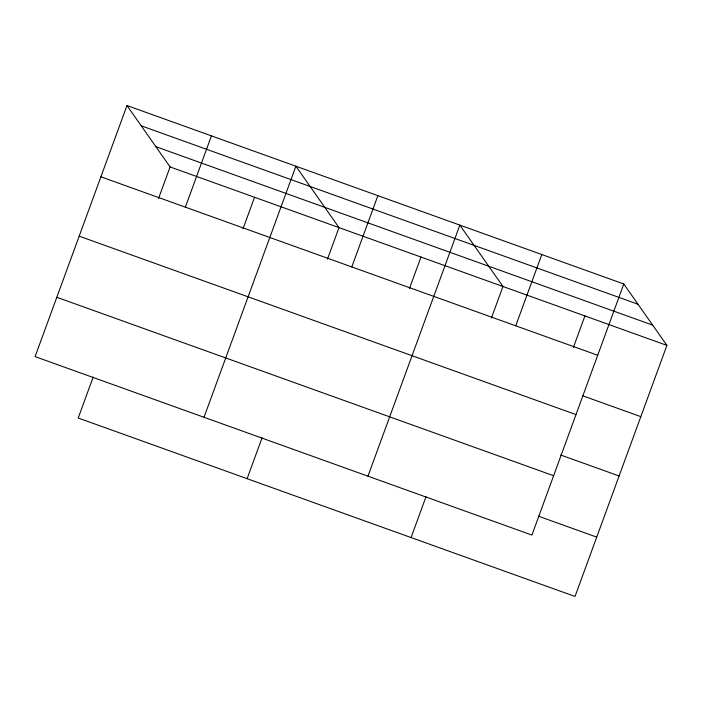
<?xml version="1.0" encoding="UTF-8"?>
<svg xmlns="http://www.w3.org/2000/svg" width="702" height="702" viewBox="0 0 702 702"><rect width="100%" height="100%" fill="white"/><g stroke="black" fill="none" stroke-linecap="round" stroke-linejoin="round"><path stroke-width="1.05" d="M126.983 105.546L35.1 356.616L531.914 535.064L623.788 283.985L126.983 105.546L170.086 166.936L666.9 345.384L575.017 596.454L78.212 418.015L93.182 377.088M158.538 198.499L170.086 166.936M185.354 207.151L211.434 135.881M242.997 228.834L254.545 197.271M204.019 417.286L295.893 166.216L339.005 227.606L327.457 259.17M247.122 478.685L262.1 437.758M351.79 266.927L377.869 195.656M409.433 288.619L420.981 257.055M367.962 476.175L459.845 225.105L502.957 286.495L491.4 318.059M411.074 537.565L426.044 496.647M515.733 325.816L541.812 254.545M573.376 347.499L584.924 315.935M141.207 125.807L638.013 304.247M155.862 146.683L652.676 325.123M100.895 176.816L597.709 355.256M582.414 395.674L640.821 416.655M79.186 236.153L576 414.592M560.696 455.01L619.103 475.982M56.809 297.288L553.624 475.728M538.329 516.145L596.735 537.118M623.788 283.985L666.9 345.384"/></g></svg>
